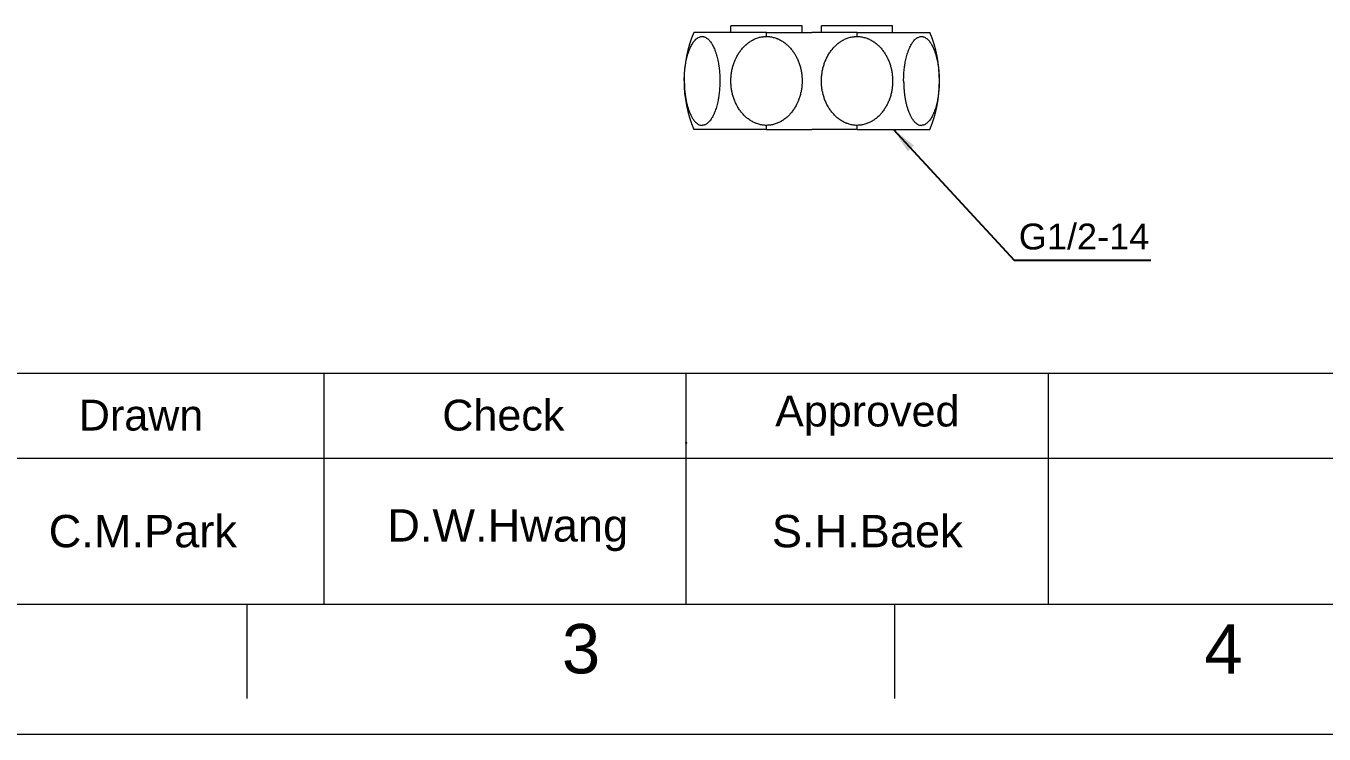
# Model space of a CAD drawing. Header units: millimetres. Extents: x 12315 to 13156, y -87 to 508.
# Drawn here: x 12500.8 to 12701.5, y -87 to 22.5 of the extents above; entities that cross this region are included whole.
import ezdxf

# ---------------------------------------------------------------- set-up
doc = ezdxf.new("R2010")
doc.units = ezdxf.units.MM
doc.layers.add('DIM_', color=5, linetype='Continuous', lineweight=9)
doc.layers.add('FORM', color=7, linetype='Continuous', lineweight=13)
doc.layers.add('TEXT', color=2, linetype='Continuous')
doc.styles.add('Arial Unicode MS', font='ARIALUNI.TTF')
doc.styles.get("Standard").update_dxf_attribs({"font": 'arial.ttf'})
doc.dimstyles.new('사본(2) STANDARD', dxfattribs={"dimscale": 0, "dimtxt": 4, "dimasz": 4, "dimexe": 1.25, "dimexo": 0.625, "dimgap": 1.5, "dimtad": 3, "dimtih": 1, "dimtoh": 1, "dimdec": 1, "dimzin": 9, "dimdsep": 46, "dimtxsty": 'Standard', "dimcen": 2.5, "dimclrd": 5, "dimclre": 5, "dimclrt": 5, "dimadec": 0, "dimazin": 0, "dimtfac": 1, "dimtdec": 1, "dimtmove": 0, "dimatfit": 3, "dimfxl": 1.25, "dimtfill": 1, "dimtolj": 1, "dimtzin": 0, "dimarcsym": 0})

msp = doc.modelspace()

# ---------------------------------------------------------------- linework, layer by layer
at = {"linetype": 'Continuous', "lineweight": 18}
for p, q in [((12609.8, 21.53), (12609.8, 22.53)), ((12620.8, 22.53), (12609.8, 22.53)), ((12620.8, 21.53), (12620.8, 22.53)), ((12623.8, 21.53), (12623.8, 22.53)), ((12634.8, 22.53), (12623.8, 22.53)), ((12634.8, 21.53), (12634.8, 22.53)), ((12615.3, 21.53), (12604.05, 21.53)), ((12615.3, 21.53), (12622.3, 21.53)), ((12629.3, 21.53), (12622.3, 21.53)), ((12629.3, 21.53), (12640.55, 21.53)), ((12615.3, 6.53), (12604.05, 6.53)), ((12615.3, 6.53), (12622.3, 6.53)), ((12629.3, 6.53), (12622.3, 6.53)), ((12629.3, 6.53), (12640.55, 6.53))]:
    msp.add_line(p, q, dxfattribs=at)
at = {"linetype": 'Continuous', "lineweight": 13}
for p, q in [((12615.3, 20.9), (12615.3, 21.53)), ((12629.3, 20.9), (12629.3, 21.53)), ((12615.3, 6.53), (12615.3, 7.16)), ((12629.3, 6.53), (12629.3, 7.16))]:
    msp.add_line(p, q, dxfattribs=at)
at = {"linetype": 'Continuous', "lineweight": 18}
for centre, start, end in [((12622.05, 14.03), 157.3801, 202.6199), ((12622.55, 14.03), 337.3801, 22.6199)]:
    msp.add_arc(centre, 19.5, start, end, dxfattribs=at)
for points, knots in [([(12602.59, 14.03), (12602.59, 14.34), (12602.6, 14.64), (12602.63, 15.24), (12602.66, 15.54), (12602.71, 15.99), (12602.72, 16.13), (12602.75, 16.35), (12602.77, 16.43), (12602.79, 16.57), (12602.8, 16.65), (12602.86, 17.01), (12602.92, 17.29), (12603.05, 17.83), (12603.13, 18.09), (12603.23, 18.41), (12603.25, 18.48), (12603.3, 18.6), (12603.32, 18.66), (12603.39, 18.85), (12603.44, 18.96), (12603.53, 19.19), (12603.59, 19.3), (12603.69, 19.52), (12603.75, 19.62), (12603.84, 19.77), (12603.88, 19.84), (12603.93, 19.91), (12603.96, 19.95), (12603.97, 19.98), (12604.05, 20.09), (12604.12, 20.17), (12604.25, 20.32), (12604.31, 20.4), (12604.45, 20.53), (12604.52, 20.58), (12604.61, 20.65), (12604.63, 20.66), (12604.66, 20.69), (12604.68, 20.7), (12604.74, 20.73), (12604.77, 20.75), (12604.89, 20.81), (12605.03, 20.86), (12605.19, 20.89), (12605.34, 20.9), (12605.41, 20.9), (12605.51, 20.89), (12605.53, 20.89), (12605.57, 20.88), (12605.62, 20.87), (12605.68, 20.85), (12605.79, 20.81), (12605.87, 20.78), (12606.01, 20.69), (12606.08, 20.64), (12606.17, 20.58), (12606.19, 20.56), (12606.23, 20.53), (12606.24, 20.52), (12606.3, 20.47), (12606.33, 20.44), (12606.43, 20.33), (12606.5, 20.26), (12606.63, 20.1), (12606.69, 20.01), (12606.78, 19.87), (12606.81, 19.82), (12606.86, 19.75), (12606.87, 19.73), (12606.9, 19.68), (12606.97, 19.55), (12607.04, 19.42), (12607.15, 19.2), (12607.2, 19.09), (12607.3, 18.85), (12607.34, 18.73), (12607.41, 18.55), (12607.43, 18.48), (12607.47, 18.36), (12607.49, 18.29), (12607.56, 18.1), (12607.59, 17.97), (12607.7, 17.57), (12607.76, 17.29), (12607.85, 16.86), (12607.87, 16.72), (12607.91, 16.5), (12607.92, 16.43), (12607.94, 16.28), (12607.95, 16.21), (12608, 15.84), (12608.03, 15.54), (12608.07, 14.94), (12608.09, 14.64), (12608.09, 14.26), (12608.1, 14.18), (12608.1, 14.03), (12608.1, 13.8), (12608.09, 13.57), (12608.07, 13.12), (12608.05, 12.82), (12608, 12.23), (12607.96, 11.93), (12607.91, 11.57), (12607.9, 11.49), (12607.88, 11.39), (12607.87, 11.35), (12607.86, 11.28), (12607.83, 11.1), (12607.79, 10.92), (12607.7, 10.5), (12607.63, 10.24), (12607.52, 9.85), (12607.48, 9.72), (12607.39, 9.47), (12607.35, 9.35), (12607.28, 9.17), (12607.25, 9.11), (12607.21, 8.99), (12607.18, 8.93), (12607.1, 8.76), (12607.05, 8.66), (12606.94, 8.45), (12606.88, 8.35), (12606.76, 8.16), (12606.7, 8.07), (12606.61, 7.94), (12606.56, 7.88), (12606.51, 7.82), (12606.48, 7.78), (12606.46, 7.76), (12606.37, 7.67), (12606.24, 7.53), (12606.1, 7.43), (12605.95, 7.33), (12605.88, 7.29), (12605.77, 7.25), (12605.71, 7.22), (12605.65, 7.21), (12605.62, 7.2), (12605.6, 7.19), (12605.5, 7.17), (12605.42, 7.16), (12605.35, 7.16)], [0, 0, 0, 0, 0.03125, 0.03125, 0.0625, 0.0625, 0.078125, 0.078125, 0.085937, 0.085937, 0.09375, 0.09375, 0.125, 0.125, 0.15625, 0.15625, 0.164062, 0.164062, 0.171875, 0.171875, 0.1875, 0.1875, 0.203125, 0.203125, 0.21875, 0.21875, 0.226562, 0.230469, 0.230469, 0.234375, 0.234375, 0.25, 0.25, 0.265625, 0.265625, 0.28125, 0.28125, 0.285156, 0.285156, 0.289062, 0.289062, 0.296875, 0.296875, 0.3125, 0.328125, 0.328125, 0.34375, 0.34375, 0.347656, 0.347656, 0.351562, 0.359375, 0.359375, 0.375, 0.375, 0.390625, 0.390625, 0.394531, 0.394531, 0.398437, 0.398437, 0.40625, 0.40625, 0.421875, 0.421875, 0.4375, 0.4375, 0.445312, 0.445312, 0.449219, 0.449219, 0.453125, 0.46875, 0.46875, 0.484375, 0.484375, 0.5, 0.5, 0.507812, 0.507812, 0.515625, 0.515625, 0.53125, 0.53125, 0.5625, 0.5625, 0.578125, 0.578125, 0.585937, 0.585937, 0.59375, 0.59375, 0.625, 0.625, 0.65625, 0.65625, 0.664062, 0.664062, 0.671875, 0.6875, 0.6875, 0.71875, 0.71875, 0.75, 0.75, 0.757812, 0.757812, 0.761719, 0.761719, 0.765625, 0.78125, 0.78125, 0.8125, 0.8125, 0.828125, 0.828125, 0.84375, 0.84375, 0.851563, 0.851563, 0.859375, 0.859375, 0.875, 0.875, 0.890625, 0.890625, 0.90625, 0.90625, 0.914063, 0.917969, 0.917969, 0.921875, 0.921875, 0.9375, 0.953125, 0.953125, 0.96875, 0.96875, 0.976562, 0.980469, 0.980469, 0.984375, 0.984375, 1, 1, 1, 1]), ([(12615.3, 7.16), (12615.1, 7.16), (12614.89, 7.18), (12614.49, 7.23), (12614.3, 7.28), (12614.01, 7.36), (12613.91, 7.39), (12613.76, 7.44), (12613.72, 7.46), (12613.62, 7.5), (12613.57, 7.52), (12613.34, 7.62), (12613.16, 7.71), (12612.81, 7.91), (12612.64, 8.03), (12612.4, 8.21), (12612.32, 8.27), (12612.2, 8.37), (12612.16, 8.41), (12612.09, 8.47), (12612.05, 8.51), (12611.86, 8.68), (12611.72, 8.83), (12611.46, 9.13), (12611.33, 9.29), (12611.09, 9.62), (12610.98, 9.79), (12610.85, 10.01), (12610.83, 10.05), (12610.78, 10.14), (12610.7, 10.28), (12610.63, 10.41), (12610.5, 10.69), (12610.42, 10.87), (12610.27, 11.25), (12610.21, 11.44), (12610.12, 11.73), (12610.09, 11.83), (12610.05, 11.98), (12610.04, 12.03), (12610.02, 12.13), (12610, 12.18), (12609.95, 12.42), (12609.91, 12.62), (12609.85, 13.02), (12609.81, 13.42), (12609.8, 13.83), (12609.8, 14.13), (12609.8, 14.28), (12609.81, 14.44), (12609.81, 14.54), (12609.82, 14.59), (12609.83, 14.84), (12609.88, 15.25), (12609.95, 15.64), (12610.04, 16.04), (12610.09, 16.23), (12610.21, 16.62), (12610.27, 16.81), (12610.38, 17.09), (12610.42, 17.19), (12610.48, 17.33), (12610.5, 17.37), (12610.55, 17.47), (12610.57, 17.51), (12610.68, 17.74), (12610.77, 17.92), (12610.98, 18.27), (12611.09, 18.44), (12611.33, 18.77), (12611.45, 18.92), (12611.62, 19.12), (12611.65, 19.16), (12611.72, 19.23), (12611.76, 19.27), (12611.86, 19.38), (12611.94, 19.45), (12612.16, 19.66), (12612.31, 19.79), (12612.64, 20.03), (12612.8, 20.15), (12613.02, 20.28), (12613.07, 20.3), (12613.16, 20.35), (12613.2, 20.37), (12613.34, 20.44), (12613.43, 20.49), (12613.71, 20.61), (12613.9, 20.68), (12614.29, 20.79), (12614.49, 20.83), (12614.74, 20.86), (12614.79, 20.87), (12614.89, 20.88), (12614.94, 20.89), (12615.1, 20.9), (12615.2, 20.9), (12615.3, 20.9)], [0, 0, 0, 0, 0.03125, 0.03125, 0.0625, 0.0625, 0.078125, 0.078125, 0.085938, 0.085938, 0.09375, 0.09375, 0.125, 0.125, 0.15625, 0.15625, 0.171875, 0.171875, 0.179688, 0.179688, 0.1875, 0.1875, 0.21875, 0.21875, 0.25, 0.25, 0.28125, 0.28125, 0.289063, 0.289063, 0.296875, 0.3125, 0.3125, 0.34375, 0.34375, 0.375, 0.375, 0.390625, 0.390625, 0.398438, 0.398438, 0.40625, 0.40625, 0.4375, 0.4375, 0.46875, 0.5, 0.5, 0.515625, 0.523438, 0.523438, 0.53125, 0.53125, 0.5625, 0.59375, 0.59375, 0.625, 0.625, 0.65625, 0.65625, 0.671875, 0.671875, 0.679688, 0.679688, 0.6875, 0.6875, 0.71875, 0.71875, 0.75, 0.75, 0.78125, 0.78125, 0.789063, 0.789063, 0.796875, 0.796875, 0.8125, 0.8125, 0.84375, 0.84375, 0.875, 0.875, 0.882813, 0.882813, 0.890625, 0.890625, 0.90625, 0.90625, 0.9375, 0.9375, 0.96875, 0.96875, 0.976563, 0.976563, 0.984375, 0.984375, 1, 1, 1, 1]), ([(12615.3, 20.9), (12615.51, 20.9), (12615.71, 20.89), (12616.11, 20.83), (12616.31, 20.79), (12616.6, 20.7), (12616.7, 20.67), (12616.84, 20.62), (12616.89, 20.6), (12616.98, 20.57), (12617.03, 20.55), (12617.27, 20.45), (12617.45, 20.35), (12617.8, 20.15), (12617.96, 20.04), (12618.21, 19.85), (12618.29, 19.79), (12618.4, 19.69), (12618.44, 19.66), (12618.52, 19.59), (12618.56, 19.55), (12618.74, 19.38), (12618.88, 19.23), (12619.15, 18.93), (12619.27, 18.77), (12619.51, 18.44), (12619.62, 18.27), (12619.75, 18.05), (12619.78, 18.01), (12619.83, 17.92), (12619.9, 17.79), (12619.97, 17.65), (12620.1, 17.38), (12620.18, 17.19), (12620.33, 16.81), (12620.4, 16.62), (12620.49, 16.33), (12620.51, 16.23), (12620.55, 16.09), (12620.56, 16.04), (12620.59, 15.94), (12620.6, 15.89), (12620.66, 15.64), (12620.69, 15.44), (12620.75, 15.04), (12620.79, 14.64), (12620.81, 14.23), (12620.81, 13.93), (12620.81, 13.78), (12620.8, 13.63), (12620.79, 13.52), (12620.79, 13.47), (12620.77, 13.22), (12620.73, 12.81), (12620.65, 12.42), (12620.57, 12.02), (12620.52, 11.83), (12620.4, 11.44), (12620.33, 11.25), (12620.22, 10.97), (12620.18, 10.88), (12620.12, 10.73), (12620.1, 10.69), (12620.06, 10.6), (12620.04, 10.55), (12619.93, 10.32), (12619.83, 10.14), (12619.62, 9.79), (12619.51, 9.63), (12619.28, 9.3), (12619.15, 9.14), (12618.98, 8.95), (12618.95, 8.91), (12618.88, 8.83), (12618.85, 8.79), (12618.74, 8.68), (12618.67, 8.61), (12618.45, 8.4), (12618.29, 8.27), (12617.97, 8.03), (12617.8, 7.92), (12617.58, 7.79), (12617.54, 7.76), (12617.45, 7.71), (12617.4, 7.69), (12617.26, 7.62), (12617.17, 7.58), (12616.89, 7.46), (12616.7, 7.39), (12616.32, 7.28), (12616.12, 7.23), (12615.87, 7.2), (12615.81, 7.19), (12615.71, 7.18), (12615.66, 7.18), (12615.51, 7.17), (12615.41, 7.16), (12615.3, 7.16)], [0, 0, 0, 0, 0.03125, 0.03125, 0.0625, 0.0625, 0.078125, 0.078125, 0.085938, 0.085938, 0.09375, 0.09375, 0.125, 0.125, 0.15625, 0.15625, 0.171875, 0.171875, 0.179688, 0.179688, 0.1875, 0.1875, 0.21875, 0.21875, 0.25, 0.25, 0.28125, 0.28125, 0.289063, 0.289063, 0.296875, 0.3125, 0.3125, 0.34375, 0.34375, 0.375, 0.375, 0.390625, 0.390625, 0.398438, 0.398438, 0.40625, 0.40625, 0.4375, 0.4375, 0.46875, 0.5, 0.5, 0.515625, 0.523438, 0.523438, 0.53125, 0.53125, 0.5625, 0.59375, 0.59375, 0.625, 0.625, 0.65625, 0.65625, 0.671875, 0.671875, 0.679687, 0.679687, 0.6875, 0.6875, 0.71875, 0.71875, 0.75, 0.75, 0.78125, 0.78125, 0.789062, 0.789062, 0.796875, 0.796875, 0.8125, 0.8125, 0.84375, 0.84375, 0.875, 0.875, 0.882812, 0.882812, 0.890625, 0.890625, 0.90625, 0.90625, 0.9375, 0.9375, 0.96875, 0.96875, 0.976562, 0.976562, 0.984375, 0.984375, 1, 1, 1, 1]), ([(12629.3, 7.16), (12629.1, 7.16), (12628.89, 7.18), (12628.49, 7.23), (12628.3, 7.28), (12628.01, 7.36), (12627.91, 7.39), (12627.76, 7.44), (12627.72, 7.46), (12627.62, 7.5), (12627.57, 7.52), (12627.34, 7.62), (12627.16, 7.71), (12626.81, 7.91), (12626.64, 8.03), (12626.4, 8.21), (12626.32, 8.27), (12626.2, 8.37), (12626.16, 8.41), (12626.09, 8.47), (12626.05, 8.51), (12625.86, 8.68), (12625.72, 8.83), (12625.46, 9.13), (12625.33, 9.29), (12625.09, 9.62), (12624.98, 9.79), (12624.85, 10.01), (12624.83, 10.05), (12624.78, 10.14), (12624.7, 10.28), (12624.63, 10.41), (12624.5, 10.69), (12624.42, 10.87), (12624.27, 11.25), (12624.21, 11.44), (12624.12, 11.73), (12624.09, 11.83), (12624.05, 11.98), (12624.04, 12.03), (12624.02, 12.13), (12624, 12.18), (12623.95, 12.42), (12623.91, 12.62), (12623.85, 13.02), (12623.81, 13.42), (12623.8, 13.83), (12623.8, 14.13), (12623.8, 14.28), (12623.81, 14.44), (12623.81, 14.54), (12623.82, 14.59), (12623.83, 14.84), (12623.88, 15.25), (12623.95, 15.64), (12624.04, 16.04), (12624.09, 16.23), (12624.21, 16.62), (12624.27, 16.81), (12624.38, 17.09), (12624.42, 17.19), (12624.48, 17.33), (12624.5, 17.37), (12624.55, 17.47), (12624.57, 17.51), (12624.68, 17.74), (12624.77, 17.92), (12624.98, 18.27), (12625.09, 18.44), (12625.33, 18.77), (12625.45, 18.92), (12625.62, 19.12), (12625.65, 19.16), (12625.72, 19.23), (12625.76, 19.27), (12625.86, 19.38), (12625.94, 19.45), (12626.16, 19.66), (12626.31, 19.79), (12626.64, 20.03), (12626.8, 20.15), (12627.02, 20.28), (12627.07, 20.3), (12627.16, 20.35), (12627.2, 20.37), (12627.34, 20.44), (12627.43, 20.49), (12627.71, 20.61), (12627.9, 20.68), (12628.29, 20.79), (12628.49, 20.83), (12628.74, 20.86), (12628.79, 20.87), (12628.89, 20.88), (12628.94, 20.89), (12629.1, 20.9), (12629.2, 20.9), (12629.3, 20.9)], [0, 0, 0, 0, 0.03125, 0.03125, 0.0625, 0.0625, 0.078125, 0.078125, 0.085938, 0.085938, 0.09375, 0.09375, 0.125, 0.125, 0.15625, 0.15625, 0.171875, 0.171875, 0.179688, 0.179688, 0.1875, 0.1875, 0.21875, 0.21875, 0.25, 0.25, 0.28125, 0.28125, 0.289063, 0.289063, 0.296875, 0.3125, 0.3125, 0.34375, 0.34375, 0.375, 0.375, 0.390625, 0.390625, 0.398438, 0.398438, 0.40625, 0.40625, 0.4375, 0.4375, 0.46875, 0.5, 0.5, 0.515625, 0.523438, 0.523438, 0.53125, 0.53125, 0.5625, 0.59375, 0.59375, 0.625, 0.625, 0.65625, 0.65625, 0.671875, 0.671875, 0.679688, 0.679688, 0.6875, 0.6875, 0.71875, 0.71875, 0.75, 0.75, 0.78125, 0.78125, 0.789063, 0.789063, 0.796875, 0.796875, 0.8125, 0.8125, 0.84375, 0.84375, 0.875, 0.875, 0.882813, 0.882813, 0.890625, 0.890625, 0.90625, 0.90625, 0.9375, 0.9375, 0.96875, 0.96875, 0.976563, 0.976563, 0.984375, 0.984375, 1, 1, 1, 1]), ([(12629.3, 20.9), (12629.51, 20.9), (12629.71, 20.89), (12630.11, 20.83), (12630.31, 20.79), (12630.6, 20.7), (12630.7, 20.67), (12630.84, 20.62), (12630.89, 20.6), (12630.98, 20.57), (12631.03, 20.55), (12631.27, 20.45), (12631.45, 20.35), (12631.8, 20.15), (12631.96, 20.04), (12632.21, 19.85), (12632.29, 19.79), (12632.4, 19.69), (12632.44, 19.66), (12632.52, 19.59), (12632.56, 19.55), (12632.74, 19.38), (12632.88, 19.23), (12633.15, 18.93), (12633.27, 18.77), (12633.51, 18.44), (12633.62, 18.27), (12633.75, 18.05), (12633.78, 18.01), (12633.83, 17.92), (12633.9, 17.79), (12633.97, 17.65), (12634.1, 17.38), (12634.18, 17.19), (12634.33, 16.81), (12634.4, 16.62), (12634.49, 16.33), (12634.51, 16.23), (12634.55, 16.09), (12634.56, 16.04), (12634.59, 15.94), (12634.6, 15.89), (12634.66, 15.64), (12634.69, 15.44), (12634.75, 15.04), (12634.79, 14.64), (12634.81, 14.23), (12634.81, 13.93), (12634.81, 13.78), (12634.8, 13.63), (12634.79, 13.52), (12634.79, 13.47), (12634.77, 13.22), (12634.73, 12.81), (12634.65, 12.42), (12634.57, 12.02), (12634.52, 11.83), (12634.4, 11.44), (12634.33, 11.25), (12634.22, 10.97), (12634.18, 10.88), (12634.12, 10.73), (12634.1, 10.69), (12634.06, 10.6), (12634.04, 10.55), (12633.93, 10.32), (12633.83, 10.14), (12633.62, 9.79), (12633.51, 9.63), (12633.28, 9.3), (12633.15, 9.14), (12632.98, 8.95), (12632.95, 8.91), (12632.88, 8.83), (12632.85, 8.79), (12632.74, 8.68), (12632.67, 8.61), (12632.45, 8.4), (12632.29, 8.27), (12631.97, 8.03), (12631.8, 7.92), (12631.58, 7.79), (12631.54, 7.76), (12631.45, 7.71), (12631.4, 7.69), (12631.26, 7.62), (12631.17, 7.58), (12630.89, 7.46), (12630.7, 7.39), (12630.32, 7.28), (12630.12, 7.23), (12629.87, 7.2), (12629.81, 7.19), (12629.71, 7.18), (12629.66, 7.18), (12629.51, 7.17), (12629.41, 7.16), (12629.3, 7.16)], [0, 0, 0, 0, 0.03125, 0.03125, 0.0625, 0.0625, 0.078125, 0.078125, 0.085938, 0.085938, 0.09375, 0.09375, 0.125, 0.125, 0.15625, 0.15625, 0.171875, 0.171875, 0.179688, 0.179688, 0.1875, 0.1875, 0.21875, 0.21875, 0.25, 0.25, 0.28125, 0.28125, 0.289063, 0.289063, 0.296875, 0.3125, 0.3125, 0.34375, 0.34375, 0.375, 0.375, 0.390625, 0.390625, 0.398438, 0.398438, 0.40625, 0.40625, 0.4375, 0.4375, 0.46875, 0.5, 0.5, 0.515625, 0.523438, 0.523438, 0.53125, 0.53125, 0.5625, 0.59375, 0.59375, 0.625, 0.625, 0.65625, 0.65625, 0.671875, 0.671875, 0.679687, 0.679687, 0.6875, 0.6875, 0.71875, 0.71875, 0.75, 0.75, 0.78125, 0.78125, 0.789062, 0.789062, 0.796875, 0.796875, 0.8125, 0.8125, 0.84375, 0.84375, 0.875, 0.875, 0.882812, 0.882812, 0.890625, 0.890625, 0.90625, 0.90625, 0.9375, 0.9375, 0.96875, 0.96875, 0.976562, 0.976562, 0.984375, 0.984375, 1, 1, 1, 1]), ([(12636.51, 14.03), (12636.51, 14.34), (12636.52, 14.64), (12636.55, 15.24), (12636.57, 15.54), (12636.62, 15.99), (12636.64, 16.13), (12636.67, 16.36), (12636.68, 16.43), (12636.71, 16.57), (12636.72, 16.65), (12636.78, 17.01), (12636.84, 17.29), (12636.97, 17.83), (12637.05, 18.09), (12637.15, 18.41), (12637.17, 18.48), (12637.21, 18.6), (12637.24, 18.66), (12637.31, 18.85), (12637.35, 18.97), (12637.45, 19.19), (12637.51, 19.3), (12637.61, 19.52), (12637.67, 19.62), (12637.76, 19.77), (12637.8, 19.84), (12637.85, 19.91), (12637.88, 19.95), (12637.89, 19.98), (12637.97, 20.09), (12638.03, 20.17), (12638.17, 20.33), (12638.23, 20.4), (12638.37, 20.53), (12638.44, 20.58), (12638.53, 20.65), (12638.55, 20.66), (12638.58, 20.69), (12638.6, 20.7), (12638.66, 20.73), (12638.69, 20.75), (12638.81, 20.81), (12638.95, 20.86), (12639.11, 20.89), (12639.26, 20.9), (12639.33, 20.9), (12639.43, 20.89), (12639.45, 20.88), (12639.49, 20.88), (12639.54, 20.87), (12639.6, 20.85), (12639.71, 20.81), (12639.79, 20.78), (12639.93, 20.69), (12640, 20.64), (12640.09, 20.57), (12640.11, 20.56), (12640.15, 20.53), (12640.16, 20.51), (12640.22, 20.47), (12640.25, 20.43), (12640.35, 20.33), (12640.42, 20.26), (12640.55, 20.09), (12640.61, 20.01), (12640.7, 19.87), (12640.73, 19.82), (12640.78, 19.75), (12640.79, 19.72), (12640.82, 19.67), (12640.89, 19.55), (12640.96, 19.42), (12641.07, 19.2), (12641.12, 19.08), (12641.22, 18.85), (12641.26, 18.73), (12641.32, 18.57), (12641.33, 18.54), (12641.35, 18.48), (12641.36, 18.45), (12641.39, 18.35), (12641.41, 18.29), (12641.48, 18.09), (12641.51, 17.96), (12641.62, 17.56), (12641.68, 17.29), (12641.77, 16.86), (12641.79, 16.72), (12641.84, 16.42), (12641.86, 16.28), (12641.92, 15.84), (12641.95, 15.54), (12641.99, 14.94), (12642.01, 14.64), (12642.01, 14.25), (12642.01, 14.18), (12642.01, 14.03), (12642.01, 13.8), (12642.01, 13.57), (12641.99, 13.11), (12641.97, 12.81), (12641.92, 12.22), (12641.88, 11.93), (12641.83, 11.56), (12641.82, 11.49), (12641.8, 11.38), (12641.79, 11.34), (12641.78, 11.27), (12641.75, 11.09), (12641.71, 10.91), (12641.62, 10.5), (12641.55, 10.23), (12641.44, 9.84), (12641.4, 9.71), (12641.31, 9.46), (12641.27, 9.34), (12641.19, 9.16), (12641.17, 9.1), (12641.12, 8.99), (12641.1, 8.93), (12641.02, 8.76), (12640.96, 8.65), (12640.85, 8.44), (12640.8, 8.34), (12640.68, 8.15), (12640.62, 8.06), (12640.52, 7.93), (12640.49, 7.89), (12640.42, 7.81), (12640.39, 7.78), (12640.29, 7.66), (12640.15, 7.53), (12640.01, 7.42), (12639.87, 7.33), (12639.79, 7.29), (12639.68, 7.24), (12639.63, 7.22), (12639.57, 7.21), (12639.53, 7.2), (12639.51, 7.19), (12639.42, 7.17), (12639.34, 7.16), (12639.26, 7.16)], [0, 0, 0, 0, 0.03125, 0.03125, 0.0625, 0.0625, 0.078125, 0.078125, 0.085937, 0.085937, 0.09375, 0.09375, 0.125, 0.125, 0.15625, 0.15625, 0.164063, 0.164063, 0.171875, 0.171875, 0.1875, 0.1875, 0.203125, 0.203125, 0.21875, 0.21875, 0.226563, 0.230469, 0.230469, 0.234375, 0.234375, 0.25, 0.25, 0.265625, 0.265625, 0.28125, 0.28125, 0.285156, 0.285156, 0.289063, 0.289063, 0.296875, 0.296875, 0.3125, 0.328125, 0.328125, 0.34375, 0.34375, 0.347656, 0.347656, 0.351563, 0.359375, 0.359375, 0.375, 0.375, 0.390625, 0.390625, 0.394531, 0.394531, 0.398438, 0.398438, 0.40625, 0.40625, 0.421875, 0.421875, 0.4375, 0.4375, 0.445313, 0.445313, 0.449219, 0.449219, 0.453125, 0.46875, 0.46875, 0.484375, 0.484375, 0.5, 0.5, 0.503906, 0.503906, 0.507813, 0.507813, 0.515625, 0.515625, 0.53125, 0.53125, 0.5625, 0.5625, 0.578125, 0.578125, 0.59375, 0.59375, 0.625, 0.625, 0.65625, 0.65625, 0.664063, 0.664063, 0.671875, 0.6875, 0.6875, 0.71875, 0.71875, 0.75, 0.75, 0.757813, 0.757813, 0.761719, 0.761719, 0.765625, 0.78125, 0.78125, 0.8125, 0.8125, 0.828125, 0.828125, 0.84375, 0.84375, 0.851563, 0.851563, 0.859375, 0.859375, 0.875, 0.875, 0.890625, 0.890625, 0.90625, 0.90625, 0.914063, 0.914063, 0.921875, 0.921875, 0.9375, 0.953125, 0.953125, 0.96875, 0.96875, 0.976562, 0.980469, 0.980469, 0.984375, 0.984375, 1, 1, 1, 1]), ([(12602.59, 14.03), (12602.59, 13.83), (12602.6, 13.42), (12602.63, 12.82), (12602.67, 12.42), (12602.7, 12.12), (12602.72, 11.97), (12602.74, 11.83), (12602.75, 11.73), (12602.76, 11.68), (12602.8, 11.44), (12602.83, 11.24), (12602.9, 10.87), (12602.94, 10.68), (12603.03, 10.32), (12603.08, 10.14), (12603.16, 9.88), (12603.18, 9.79), (12603.23, 9.67), (12603.24, 9.62), (12603.27, 9.54), (12603.28, 9.5), (12603.36, 9.29), (12603.42, 9.13), (12603.55, 8.83), (12603.62, 8.68), (12603.77, 8.4), (12603.85, 8.27), (12603.95, 8.12), (12603.97, 8.09), (12604.01, 8.03), (12604.08, 7.94), (12604.14, 7.86), (12604.27, 7.71), (12604.36, 7.62), (12604.5, 7.49), (12604.55, 7.46), (12604.62, 7.41), (12604.65, 7.39), (12604.69, 7.36), (12604.72, 7.34), (12604.84, 7.27), (12604.94, 7.23), (12605.14, 7.18), (12605.24, 7.16), (12605.35, 7.16)], [0, 0, 0, 0, 0.0625, 0.125, 0.1875, 0.1875, 0.21875, 0.234375, 0.234375, 0.25, 0.25, 0.3125, 0.3125, 0.375, 0.375, 0.4375, 0.4375, 0.46875, 0.46875, 0.484375, 0.484375, 0.5, 0.5, 0.5625, 0.5625, 0.625, 0.625, 0.6875, 0.6875, 0.703125, 0.703125, 0.71875, 0.75, 0.75, 0.8125, 0.8125, 0.84375, 0.84375, 0.859375, 0.859375, 0.875, 0.875, 0.9375, 0.9375, 1, 1, 1, 1]), ([(12636.51, 14.03), (12636.51, 13.83), (12636.52, 13.42), (12636.55, 12.82), (12636.59, 12.42), (12636.62, 12.12), (12636.64, 11.98), (12636.66, 11.83), (12636.67, 11.73), (12636.68, 11.68), (12636.71, 11.44), (12636.75, 11.25), (12636.82, 10.87), (12636.86, 10.68), (12636.95, 10.32), (12637, 10.14), (12637.07, 9.88), (12637.1, 9.8), (12637.14, 9.67), (12637.16, 9.63), (12637.19, 9.54), (12637.2, 9.5), (12637.28, 9.29), (12637.34, 9.13), (12637.47, 8.83), (12637.54, 8.68), (12637.69, 8.41), (12637.77, 8.28), (12637.87, 8.12), (12637.89, 8.09), (12637.93, 8.03), (12637.99, 7.95), (12638.06, 7.86), (12638.19, 7.71), (12638.28, 7.62), (12638.42, 7.5), (12638.46, 7.46), (12638.54, 7.41), (12638.56, 7.39), (12638.61, 7.36), (12638.63, 7.35), (12638.76, 7.28), (12638.86, 7.23), (12639.06, 7.18), (12639.16, 7.16), (12639.26, 7.16)], [0, 0, 0, 0, 0.0625, 0.125, 0.1875, 0.1875, 0.21875, 0.234375, 0.234375, 0.25, 0.25, 0.3125, 0.3125, 0.375, 0.375, 0.4375, 0.4375, 0.46875, 0.46875, 0.484375, 0.484375, 0.5, 0.5, 0.5625, 0.5625, 0.625, 0.625, 0.6875, 0.6875, 0.703125, 0.703125, 0.71875, 0.75, 0.75, 0.8125, 0.8125, 0.84375, 0.84375, 0.859375, 0.859375, 0.875, 0.875, 0.9375, 0.9375, 1, 1, 1, 1])]:
    msp.add_open_spline(points, degree=3, knots=knots, dxfattribs=at)
at = {"layer": 'FORM'}
for p, q in [((12490.85, -31.18), (13135.66, -31.18)), ((12546.87, -31.18), (12546.87, -66.94)), ((12602.89, -66.94), (12602.89, -31.18)), ((12658.9, -66.94), (12658.9, -31.18)), ((12434.83, -44.29), (12992.63, -44.29))]:
    msp.add_line(p, q, dxfattribs=at)
at = {"layer": 'FORM', "color": 7, "linetype": 'Continuous'}
for p, q in [((13135.66, -66.94), (12334.71, -66.94)), ((12534.95, -66.94), (12534.95, -81.49)), ((12635.07, -66.94), (12635.07, -81.49)), ((12314.69, -86.96), (13155.69, -86.96))]:
    msp.add_line(p, q, dxfattribs=at)
at = {"layer": 'TEXT'}
msp.add_point((12602.89, -41.91), dxfattribs=at)

# ---------------------------------------------------------------- texts
at = {"layer": 'DIM_', "insert": (12654.31, -8.03), "char_height": 4, "attachment_point": 1}
msp.add_mtext_dynamic_manual_height_columns('G1/2-14', width=41.5111, gutter_width=12.5, heights=[0], dxfattribs=at)
at = {"layer": 'FORM', "char_height": 7.63, "attachment_point": 5}
for s, insert in [('3', (12586.63, -73.82)), ('4', (12685.98, -73.82))]:
    msp.add_mtext_dynamic_manual_height_columns(s, width=50.0595, gutter_width=12.51, heights=[0], dxfattribs=dict(at, insert=insert))
at = {"layer": 'TEXT', "char_height": 4.768, "attachment_point": 5}
for s, insert in [('Drawn', (12518.59, -37.68)), ('Check', (12574.61, -37.68)), ('Approved', (12630.89, -37.74))]:
    msp.add_mtext_dynamic_manual_height_columns(s, width=56.019, gutter_width=29.8, heights=[0], dxfattribs=dict(at, insert=insert))
at = {"layer": 'TEXT', "char_height": 5, "attachment_point": 5, "style": 'Arial Unicode MS'}
for s, insert in [('C.M.Park', (12518.86, -55.62)), ('D.W.Hwang', (12575.29, -55.45)), ('S.H.Baek', (12630.89, -55.62))]:
    msp.add_mtext_dynamic_manual_height_columns(s, width=56.019, gutter_width=29.8, heights=[0], dxfattribs=dict(at, insert=insert))

# ---------------------------------------------------------------- leaders
at = {"layer": 'DIM_'}
msp.add_leader([(12634.93, 6.53), (12653.58, -13.69), (12674.73, -13.69)], dimstyle='사본(2) STANDARD', override={"dimscale": 1, "dimtad": 0}, dxfattribs=at)

doc.saveas('drawing.dxf')
